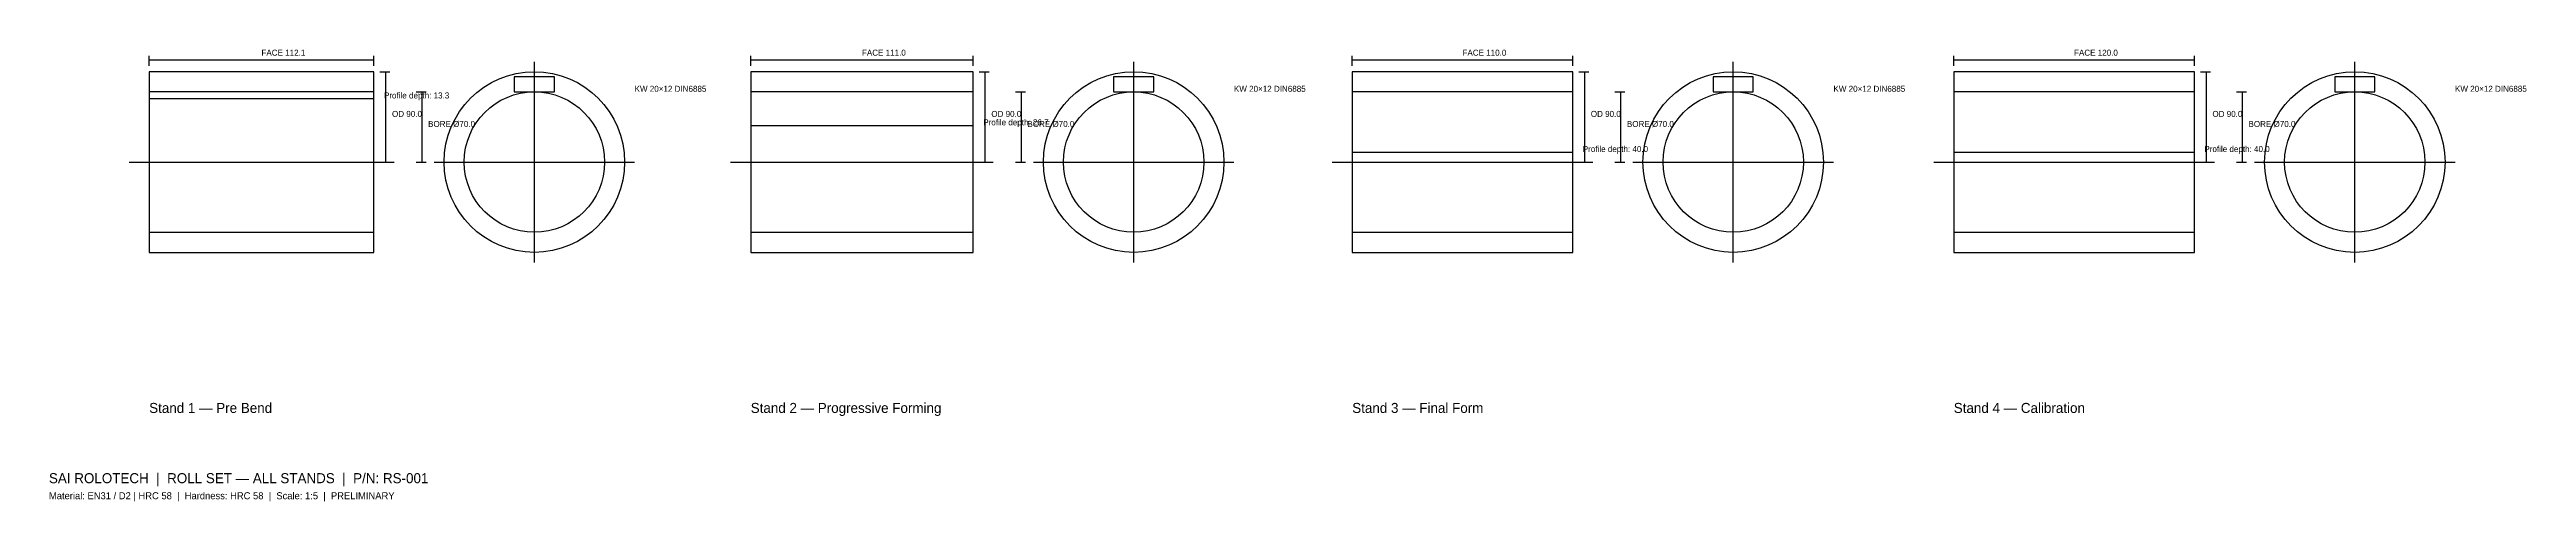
# Model space of a CAD drawing. Header units: metres. Extents: x -50 to 1186, y -169 to 56.
import ezdxf

# ---------------------------------------------------------------- set-up
doc = ezdxf.new("R2010")
doc.units = ezdxf.units.M
for name, color, linetype in [('CENTRE', 1, 'Continuous'), ('DIMENSION', 2, 'Continuous'), ('HATCH', 8, 'Continuous'), ('NOTES', 3, 'Continuous'), ('OUTLINE', 7, 'Continuous'), ('TITLE', 4, 'Continuous')]:
    doc.layers.add(name, color=color, linetype=linetype)

msp = doc.modelspace()

# ---------------------------------------------------------------- linework, layer by layer
at = {"layer": 'CENTRE'}
for p, q in [((192.1, -50), (192.1, 50)), ((491, -50), (491, 50)), ((790, -50), (790, 50)), ((1100, -50), (1100, 50)), ((-10, 0), (122.1, 0)), ((142.1, 0), (242.1, 0)), ((290, 0), (421, 0)), ((441, 0), (541, 0)), ((590, 0), (720, 0)), ((740, 0), (840, 0)), ((890, 0), (1030, 0)), ((1050, 0), (1150, 0))]:
    msp.add_line(p, q, dxfattribs=at)
at = {"layer": 'DIMENSION', "color": 2}
for p, q in [((0, 48), (0, 53)), ((0, 51), (112.1, 51)), ((112.1, 48), (112.1, 53)), ((300, 48), (300, 53)), ((300, 51), (411, 51)), ((411, 48), (411, 53)), ((600, 48), (600, 53)), ((600, 51), (710, 51)), ((710, 48), (710, 53)), ((900, 48), (900, 53)), ((900, 51), (1020, 51)), ((1020, 48), (1020, 53)), ((115.1, 45), (120.1, 45)), ((118.1, 0), (118.1, 45)), ((414, 45), (419, 45)), ((417, 0), (417, 45)), ((713, 45), (718, 45)), ((716, 0), (716, 45)), ((1023, 45), (1028, 45)), ((1026, 0), (1026, 45)), ((133.1, 35), (138.1, 35)), ((136.1, 0), (136.1, 35)), ((432, 35), (437, 35)), ((435, 0), (435, 35)), ((731, 35), (736, 35)), ((734, 0), (734, 35)), ((1041, 35), (1046, 35)), ((1044, 0), (1044, 35)), ((115.1, 0), (120.1, 0)), ((133.1, 0), (138.1, 0)), ((414, 0), (419, 0)), ((432, 0), (437, 0)), ((713, 0), (718, 0)), ((731, 0), (736, 0)), ((1023, 0), (1028, 0)), ((1041, 0), (1046, 0))]:
    msp.add_line(p, q, dxfattribs=at)
at = {"layer": 'HATCH'}
for points in [[(0, -35), (112.1, -35), (112.1, 35), (0, 35)], [(300, -35), (411, -35), (411, 35), (300, 35)], [(600, -35), (710, -35), (710, 35), (600, 35)], [(900, -35), (1020, -35), (1020, 35), (900, 35)]]:
    msp.add_lwpolyline(points, close=True, dxfattribs=at)
for centre in [(192.1, 0), (491, 0), (790, 0), (1100, 0)]:
    msp.add_circle(centre, 35, dxfattribs=at)
at = {"layer": 'OUTLINE'}
for points in [[(0, -45), (112.1, -45), (112.1, 45), (0, 45)], [(182.1, 35), (202.1, 35), (202.1, 42.5), (182.1, 42.5)], [(300, -45), (411, -45), (411, 45), (300, 45)], [(481, 35), (501, 35), (501, 42.5), (481, 42.5)], [(600, -45), (710, -45), (710, 45), (600, 45)], [(780, 35), (800, 35), (800, 42.5), (780, 42.5)], [(900, -45), (1020, -45), (1020, 45), (900, 45)], [(1090, 35), (1110, 35), (1110, 42.5), (1090, 42.5)]]:
    msp.add_lwpolyline(points, close=True, dxfattribs=at)
for points in [[(0, 31.7), (112.1, 31.7)], [(300, 18.3), (411, 18.3)], [(600, 5), (710, 5)], [(900, 5), (1020, 5)]]:
    msp.add_lwpolyline(points, dxfattribs=at)
for centre in [(192.1, 0), (491, 0), (790, 0), (1100, 0)]:
    msp.add_circle(centre, 45, dxfattribs=at)

# ---------------------------------------------------------------- texts
at = {"layer": 'DIMENSION'}
for s, p in [('FACE 112.1', (56, 53)), ('FACE 111.0', (355.5, 53)), ('FACE 110.0', (655, 53)), ('FACE 120.0', (960, 53)), ('OD 90.0', (121.1, 22.5)), ('OD 90.0', (420, 22.5)), ('OD 90.0', (719, 22.5)), ('OD 90.0', (1029, 22.5)), ('BORE Ø70.0', (139.1, 17.5)), ('BORE Ø70.0', (438, 17.5)), ('BORE Ø70.0', (737, 17.5)), ('BORE Ø70.0', (1047, 17.5))]:
    msp.add_text(s, height=3, dxfattribs=at).set_placement(p)
at = {"layer": 'NOTES'}
for s, height, p in [('KW 20×12 DIN6885', 3, (242.1, 35)), ('KW 20×12 DIN6885', 3, (541, 35)), ('KW 20×12 DIN6885', 3, (840, 35)), ('KW 20×12 DIN6885', 3, (1150, 35)), ('Profile depth: 13.3', 3, (117.1, 31.7)), ('Profile depth: 26.7', 3, (416, 18.3)), ('Profile depth: 40.0', 3, (715, 5)), ('Profile depth: 40.0', 3, (1025, 5)), ('Material: EN31 / D2 | HRC 58  |  Hardness: HRC 58  |  Scale: 1:5  |  PRELIMINARY', 3.5, (-50, -168))]:
    msp.add_text(s, height=height, dxfattribs=at).set_placement(p)
at = {"layer": 'TITLE'}
for s, p in [('Stand 1 — Pre Bend', (0, -125)), ('Stand 2 — Progressive Forming', (300, -125)), ('Stand 3 — Final Form', (600, -125)), ('Stand 4 — Calibration', (900, -125)), ('SAI ROLOTECH  |  ROLL SET — ALL STANDS  |  P/N: RS-001', (-50, -160))]:
    msp.add_text(s, height=5, dxfattribs=at).set_placement(p)

doc.saveas('drawing.dxf')
